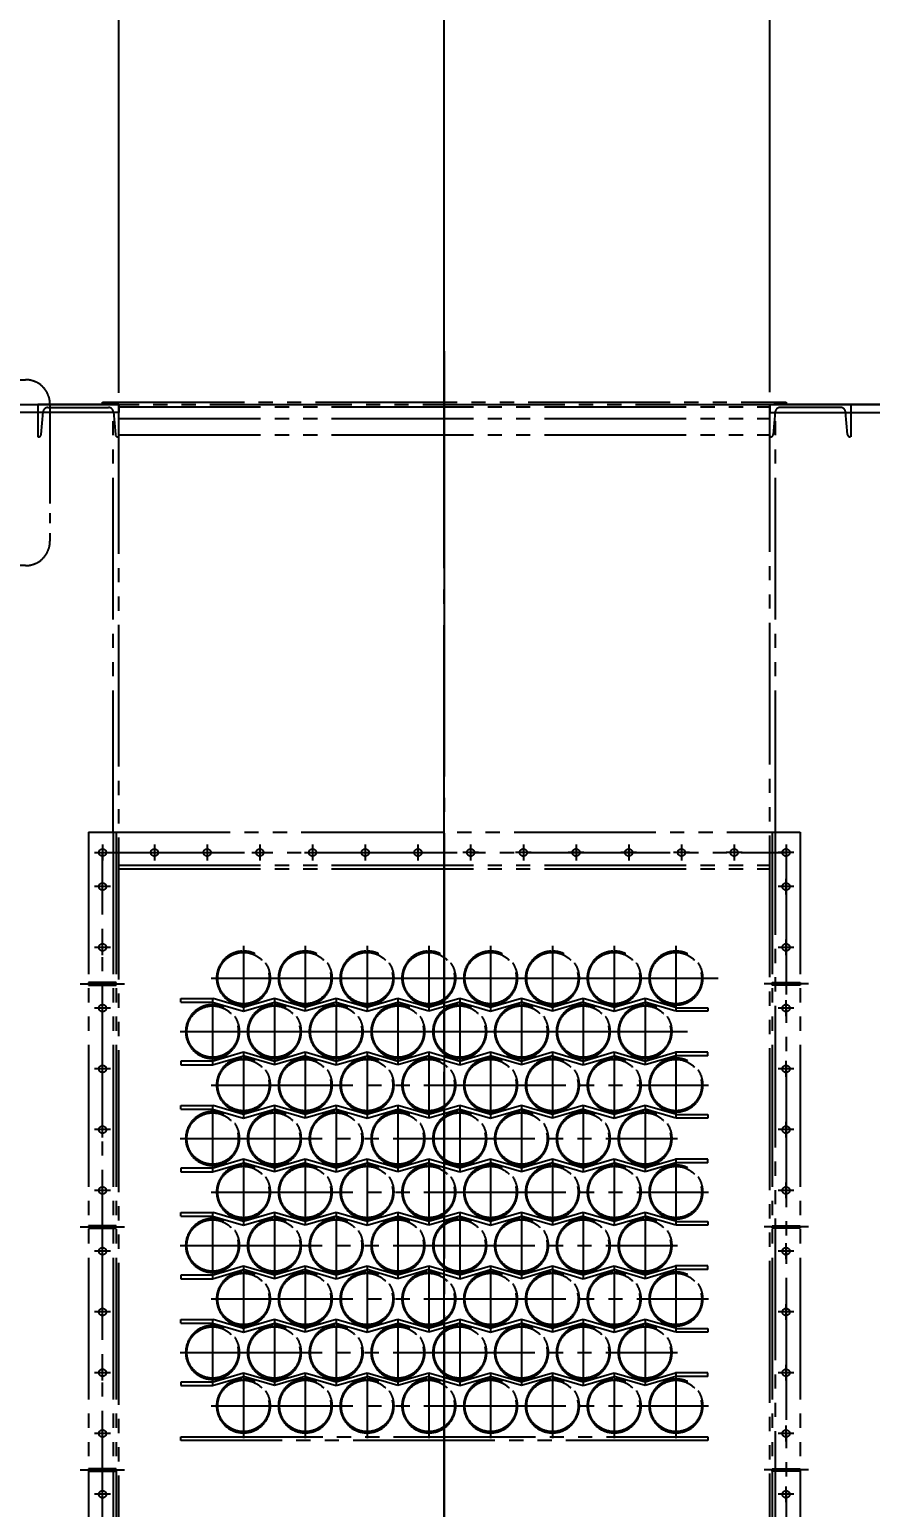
# Model space of a CAD drawing. Header units: millimetres. Extents: x 0 to 134087, y -49114 to 20834.
# Drawn here: x 70035 to 72109, y 15202 to 18850 of the extents above; entities that cross this region are included whole.
import ezdxf

# ---------------------------------------------------------------- set-up
doc = ezdxf.new("R2010")
doc.units = ezdxf.units.MM
doc.header["$LTSCALE"] = 35
for name, pattern in [('JNK-CENTER', [34, 30, -1.5, 1, -1.5]), ('JNK-PHANTOM', [15, 10, -1, 1, -1, 1, -1]), ('PH2', [15, 10, -1, 1, -1, 1, -1])]:
    doc.linetypes.add(name, pattern=pattern)
for name, color, linetype in [('CEN-R', 1, 'JNK-CENTER'), ('CON-W', 7, 'Continuous'), ('det', 2, 'PH2'), ('PHA-M', 6, 'JNK-PHANTOM')]:
    doc.layers.add(name, color=color, linetype=linetype)
doc.styles.add('SIMPLEX', font='simplex.shx', dxfattribs={"width": 0.8})
doc.dimstyles.new('DIM35', dxfattribs={"dimscale": 35, "dimtxt": 2.5, "dimasz": 2.5, "dimexe": 0.8, "dimexo": 1, "dimgap": 1, "dimtad": 1, "dimdec": 1, "dimdsep": 46, "dimtxsty": 'SIMPLEX', "dimcen": 0, "dimclrd": 7, "dimclre": 7, "dimclrt": 2, "dimadec": 1, "dimazin": 2, "dimtfac": 1, "dimtdec": 1, "dimtix": 1, "dimtmove": 2, "dimatfit": 2, "dimfxl": 1, "dimtfill": 1, "dimarcsym": 1})

# ---------------------------------------------------------------- blocks, each defined once
blk = doc.blocks.new('*D773')
at = {"color": 7, "linetype": 'ByBlock', "lineweight": -2, "transparency": 16777216}
for p, q in [((68900.4, 17784.5), (68900.4, 19755.5)), ((68987.9, 19727.5), (70970.1, 19727.5)), ((71057.6, 18434.1), (71057.6, 19532.9))]:
    blk.add_line(p, q, dxfattribs=at)
at = {"color": 7, "transparency": 16777216}
for points in [[(68987.9, 19742.1), (68987.9, 19712.9), (68900.4, 19727.5)], [(70970.1, 19742.1), (70970.1, 19712.9), (71057.6, 19727.5)]]:
    blk.add_solid(points, dxfattribs=at)
at = {"layer": 'DEFPOINTS', "color": 0, "transparency": 16777216}
for p in [(71057.6, 19727.5), (71057.6, 18399.1), (68900.4, 17749.5)]:
    blk.add_point(p, dxfattribs=at)
at = {"color": 2, "transparency": 16777216, "insert": (69979, 19806.3), "char_height": 87.5, "attachment_point": 5, "style": 'SIMPLEX', "bg_fill": 3, "box_fill_scale": 1.1, "bg_fill_color": 256, "bg_fill_true_color": 13158600, "bg_fill_transparency": 0}
blk.add_mtext('2157.2', dxfattribs=at)
blk = doc.blocks.new('*D701')
at = {"layer": 'CON-W', "color": 7, "linetype": 'ByBlock', "lineweight": -2, "transparency": 16777216}
for p, q in [((70254.6, 17953.1), (70254.6, 19475.5)), ((70342.1, 19447.5), (71773.1, 19447.5)), ((71860.6, 17954.8), (71860.6, 19475.5))]:
    blk.add_line(p, q, dxfattribs=at)
at = {"layer": 'CON-W', "color": 7, "transparency": 16777216}
for points in [[(70342.1, 19462.1), (70342.1, 19432.9), (70254.6, 19447.5)], [(71773.1, 19462.1), (71773.1, 19432.9), (71860.6, 19447.5)]]:
    blk.add_solid(points, dxfattribs=at)
at = {"layer": 'DEFPOINTS', "color": 0, "transparency": 16777216}
for p in [(71860.6, 19447.5), (70254.6, 17918.1, 0), (71860.6, 17919.8, 0)]:
    blk.add_point(p, dxfattribs=at)
at = {"layer": 'CON-W', "color": 2, "transparency": 16777216, "char_height": 87.5, "attachment_point": 5, "style": 'SIMPLEX', "bg_fill": 3, "box_fill_scale": 1.1, "bg_fill_color": 256, "bg_fill_true_color": 13158600, "bg_fill_transparency": 0}
for s, insert in [('1606', (71057.6, 19526.3)), ('(O/O CASING PL.)', (71057.6, 19345.9))]:
    blk.add_mtext(s, dxfattribs=dict(at, insert=insert))
blk = doc.blocks.new('*D702')
at = {"layer": 'CON-W', "color": 7, "linetype": 'ByBlock', "lineweight": -2, "transparency": 16777216}
for p, q in [((70254.6, 17953.1), (70254.6, 19138.7)), ((71057.6, 18341.9), (71057.6, 19138.7)), ((70342.1, 19110.7), (70970.1, 19110.7))]:
    blk.add_line(p, q, dxfattribs=at)
at = {"layer": 'CON-W', "color": 7, "transparency": 16777216}
for points in [[(70342.1, 19125.3), (70342.1, 19096.1), (70254.6, 19110.7)], [(70970.1, 19125.3), (70970.1, 19096.1), (71057.6, 19110.7)]]:
    blk.add_solid(points, dxfattribs=at)
at = {"layer": 'DEFPOINTS', "color": 0, "transparency": 16777216}
for p in [(71057.6, 19110.7), (71057.6, 18306.9, 0), (70254.6, 17918.1, 0)]:
    blk.add_point(p, dxfattribs=at)
at = {"layer": 'CON-W', "color": 2, "transparency": 16777216, "insert": (70656.1, 19189.5), "char_height": 87.5, "attachment_point": 5, "style": 'SIMPLEX', "bg_fill": 3, "box_fill_scale": 1.1, "bg_fill_color": 256, "bg_fill_true_color": 13158600, "bg_fill_transparency": 0}
blk.add_mtext('803', dxfattribs=at)
blk = doc.blocks.new('*D703')
at = {"layer": 'CON-W', "color": 7, "linetype": 'ByBlock', "lineweight": -2, "transparency": 16777216}
for p, q in [((71057.6, 18341.9), (71057.6, 19138.7)), ((71860.6, 17954.8), (71860.6, 19138.7)), ((71145.1, 19110.7), (71773.1, 19110.7))]:
    blk.add_line(p, q, dxfattribs=at)
at = {"layer": 'CON-W', "color": 7, "transparency": 16777216}
for points in [[(71145.1, 19125.3), (71145.1, 19096.1), (71057.6, 19110.7)], [(71773.1, 19125.3), (71773.1, 19096.1), (71860.6, 19110.7)]]:
    blk.add_solid(points, dxfattribs=at)
at = {"layer": 'DEFPOINTS', "color": 0, "transparency": 16777216}
for p in [(71860.6, 19110.7), (71057.6, 18306.9, 0), (71860.6, 17919.8, 0)]:
    blk.add_point(p, dxfattribs=at)
at = {"layer": 'CON-W', "color": 2, "transparency": 16777216, "insert": (71459.1, 19189.5), "char_height": 87.5, "attachment_point": 5, "style": 'SIMPLEX', "bg_fill": 3, "box_fill_scale": 1.1, "bg_fill_color": 256, "bg_fill_true_color": 13158600, "bg_fill_transparency": 0}
blk.add_mtext('803', dxfattribs=at)
blk = doc.blocks.new('*D704')
at = {"color": 7, "linetype": 'ByBlock', "lineweight": -2, "transparency": 16777216}
for p, q in [((68900.4, 17784.5), (68900.4, 19475.5)), ((68987.9, 19447.5), (70167.1, 19447.5)), ((70254.6, 17988.1), (70254.6, 19475.5))]:
    blk.add_line(p, q, dxfattribs=at)
at = {"color": 7, "transparency": 16777216}
for points in [[(68987.9, 19462.1), (68987.9, 19432.9), (68900.4, 19447.5)], [(70167.1, 19462.1), (70167.1, 19432.9), (70254.6, 19447.5)]]:
    blk.add_solid(points, dxfattribs=at)
at = {"layer": 'DEFPOINTS', "color": 0, "transparency": 16777216}
for p in [(70254.6, 19447.5), (70254.6, 17953.1), (68900.4, 17749.5)]:
    blk.add_point(p, dxfattribs=at)
at = {"color": 2, "transparency": 16777216, "insert": (69577.5, 19526.3), "char_height": 87.5, "attachment_point": 5, "style": 'SIMPLEX', "bg_fill": 3, "box_fill_scale": 1.1, "bg_fill_color": 256, "bg_fill_true_color": 13158600, "bg_fill_transparency": 0}
blk.add_mtext('1354.2', dxfattribs=at)
blk = doc.blocks.new('*D705')
at = {"color": 7, "linetype": 'ByBlock', "lineweight": -2, "transparency": 16777216}
for p, q in [((69914.6, 17939.5), (69914.6, 19138.7)), ((70254.6, 19145.7), (70254.6, 19138.7)), ((70002.1, 19110.7), (70167.1, 19110.7))]:
    blk.add_line(p, q, dxfattribs=at)
at = {"color": 7, "transparency": 16777216}
for points in [[(70002.1, 19125.3), (70002.1, 19096.1), (69914.6, 19110.7)], [(70167.1, 19125.3), (70167.1, 19096.1), (70254.6, 19110.7)]]:
    blk.add_solid(points, dxfattribs=at)
at = {"layer": 'DEFPOINTS', "color": 0, "transparency": 16777216}
for p in [(70254.6, 19110.7), (70254.6, 19110.7), (69914.6, 17904.5)]:
    blk.add_point(p, dxfattribs=at)
at = {"color": 2, "transparency": 16777216, "insert": (70084.6, 19189.5), "char_height": 87.5, "attachment_point": 5, "style": 'SIMPLEX', "bg_fill": 3, "box_fill_scale": 1.1, "bg_fill_color": 256, "bg_fill_true_color": 13158600, "bg_fill_transparency": 0}
blk.add_mtext('340', dxfattribs=at)
blk = doc.blocks.new('*D707')
at = {"color": 7, "linetype": 'ByBlock', "lineweight": -2, "transparency": 16777216}
for p, q in [((71860.6, 19145.7), (71860.6, 19138.7)), ((72200.6, 17965.5), (72200.6, 19138.7)), ((72113.1, 19110.7), (71948.1, 19110.7))]:
    blk.add_line(p, q, dxfattribs=at)
at = {"color": 7, "transparency": 16777216}
for points in [[(71948.1, 19125.3), (71948.1, 19096.1), (71860.6, 19110.7)], [(72113.1, 19125.3), (72113.1, 19096.1), (72200.6, 19110.7)]]:
    blk.add_solid(points, dxfattribs=at)
at = {"layer": 'DEFPOINTS', "color": 0, "transparency": 16777216}
for p in [(71860.6, 19110.7), (71860.6, 19110.7), (72200.6, 17930.5)]:
    blk.add_point(p, dxfattribs=at)
at = {"color": 2, "transparency": 16777216, "insert": (72030.6, 19189.5), "char_height": 87.5, "attachment_point": 5, "style": 'SIMPLEX', "bg_fill": 3, "box_fill_scale": 1.1, "bg_fill_color": 256, "bg_fill_true_color": 13158600, "bg_fill_transparency": 0}
blk.add_mtext('340', dxfattribs=at)
blk = doc.blocks.new('*D713')
at = {"color": 7, "linetype": 'ByBlock', "lineweight": -2, "transparency": 16777216}
for p, q in [((71057.6, 18434.1), (71057.6, 19755.5)), ((73214.8, 17784.5), (73214.8, 19755.5)), ((73127.3, 19727.5), (71145.1, 19727.5))]:
    blk.add_line(p, q, dxfattribs=at)
at = {"color": 7, "transparency": 16777216}
for points in [[(71145.1, 19742.1), (71145.1, 19712.9), (71057.6, 19727.5)], [(73127.3, 19742.1), (73127.3, 19712.9), (73214.8, 19727.5)]]:
    blk.add_solid(points, dxfattribs=at)
at = {"layer": 'DEFPOINTS', "color": 0, "transparency": 16777216}
for p in [(71057.6, 19727.5), (71057.6, 18399.1), (73214.8, 17749.5)]:
    blk.add_point(p, dxfattribs=at)
at = {"color": 2, "transparency": 16777216, "insert": (72136.2, 19806.3), "char_height": 87.5, "attachment_point": 5, "style": 'SIMPLEX', "bg_fill": 3, "box_fill_scale": 1.1, "bg_fill_color": 256, "bg_fill_true_color": 13158600, "bg_fill_transparency": 0}
blk.add_mtext('2157.2', dxfattribs=at)
blk = doc.blocks.new('*D714')
at = {"color": 7, "linetype": 'ByBlock', "lineweight": -2, "transparency": 16777216}
for p, q in [((71860.6, 17983.8), (71860.6, 19475.5)), ((73127.3, 19447.5), (71948.1, 19447.5)), ((73214.8, 17784.5), (73214.8, 19475.5))]:
    blk.add_line(p, q, dxfattribs=at)
at = {"color": 7, "transparency": 16777216}
for points in [[(71948.1, 19462.1), (71948.1, 19432.9), (71860.6, 19447.5)], [(73127.3, 19462.1), (73127.3, 19432.9), (73214.8, 19447.5)]]:
    blk.add_solid(points, dxfattribs=at)
at = {"layer": 'DEFPOINTS', "color": 0, "transparency": 16777216}
for p in [(71860.6, 19447.5), (71860.6, 17948.8), (73214.8, 17749.5)]:
    blk.add_point(p, dxfattribs=at)
at = {"color": 2, "transparency": 16777216, "insert": (72537.7, 19526.3), "char_height": 87.5, "attachment_point": 5, "style": 'SIMPLEX', "bg_fill": 3, "box_fill_scale": 1.1, "bg_fill_color": 256, "bg_fill_true_color": 13158600, "bg_fill_transparency": 0}
blk.add_mtext('1354.2', dxfattribs=at)
blk = doc.blocks.new('A$C3FE727CB')
at = {"layer": 'CEN-R'}
blk.add_line((0, 8395.7), (0, 0), dxfattribs=at)
at = {"layer": 'PHA-M'}
for p, q in [((-1163, 8264), (-803, 8264)), ((-1103, 8264), (1143, 8264)), ((-803, 8264), (-1003, 8264)), ((-1003, 8264), (-1003, 8184)), ((-994.7, 8189.5), (-989.8, 8245.5)), ((-977.8, 8256.5), (-828.2, 8256.5)), ((-843, 8270), (843, 8270)), ((-843, 8264), (-843, 8270)), ((-843, 8270), (-843, 8264)), ((-816.2, 8245.5), (-811.3, 8189.5)), ((-803, 8184), (-803, 8264)), ((-803, 8264), (-803, 8244)), ((-803, 8258), (803, 8258)), ((803, 8264), (1003, 8264)), ((803, 8184), (803, 8264)), ((1163, 8264), (803, 8264)), ((803, 8264), (803, 8244)), ((816.2, 8245.5), (811.3, 8189.5)), ((977.8, 8256.5), (828.2, 8256.5)), ((843, 8270), (843, 8264)), ((994.7, 8189.5), (989.8, 8245.5)), ((1003, 8264), (1003, 8184)), ((-803, 8244), (-1163, 8244)), ((-817, 7208), (-817, 8244)), ((-803, 20), (-803, 8244)), ((-803, 8229), (803, 8229)), ((803, 25), (803, 8244)), ((803, 8244), (1163, 8244)), ((817, 7208), (817, 8244)), ((-1003, 8184), (-1000.7, 8184)), ((-805.3, 8184), (-803, 8184)), ((-803, 8189), (803, 8189)), ((805.3, 8184), (803, 8184)), ((1003, 8184), (1000.7, 8184)), ((-878, 7208), (878, 7208)), ((-878, 7208), (-878, 2230)), ((-817, 7208), (-817, 2230)), ((-809, 7208), (-809, 2230)), ((809, 7208), (809, 2230)), ((817, 2230), (817, 7208)), ((878, 7208), (878, 2230)), ((-862.5, 7158), (-823.5, 7158)), ((-862.5, 7158), (-823.5, 7158)), ((-843, 7177.5), (-843, 7138.5)), ((-843, 7177.5), (-843, 7138.5)), ((-843, 7158), (843, 7158)), ((-843, 2280), (-843, 7158)), ((-734.5, 7158), (-695.5, 7158)), ((-715, 7177.5), (-715, 7138.5)), ((-604.5, 7158), (-565.5, 7158)), ((-585, 7177.5), (-585, 7138.5)), ((-474.5, 7158), (-435.5, 7158)), ((-455, 7177.5), (-455, 7138.5)), ((-344.5, 7158), (-305.5, 7158)), ((-325, 7177.5), (-325, 7138.5)), ((-214.5, 7158), (-175.5, 7158)), ((-195, 7177.5), (-195, 7138.5)), ((-84.5, 7158), (-45.5, 7158)), ((-65, 7177.5), (-65, 7138.5)), ((84.5, 7158), (45.5, 7158)), ((65, 7177.5), (65, 7138.5)), ((214.5, 7158), (175.5, 7158)), ((195, 7177.5), (195, 7138.5)), ((344.5, 7158), (305.5, 7158)), ((325, 7177.5), (325, 7138.5)), ((474.5, 7158), (435.5, 7158)), ((455, 7177.5), (455, 7138.5)), ((604.5, 7158), (565.5, 7158)), ((585, 7177.5), (585, 7138.5)), ((734.5, 7158), (695.5, 7158)), ((715, 7177.5), (715, 7138.5)), ((862.5, 7158), (823.5, 7158)), ((843, 7177.5), (843, 7138.5)), ((843, 7158), (843, 2280)), ((-803, 7127), (803, 7127)), ((-803, 7118), (803, 7118)), ((-843, 7054.5), (-843, 7093.5)), ((843, 7054.5), (843, 7093.5)), ((-823.5, 7074), (-862.5, 7074)), ((862.5, 7074), (823.5, 7074)), ((-843, 6904.5), (-843, 6943.5)), ((843, 6904.5), (843, 6943.5)), ((-823.5, 6924), (-862.5, 6924)), ((-498.3, 6914.5), (-498.3, 6911.5)), ((-495.3, 6928.1), (-495.3, 6768.1)), ((-492.3, 6914.5), (-492.3, 6911.5)), ((-345.9, 6914.5), (-345.9, 6911.5)), ((-342.9, 6928.1), (-342.9, 6768.1)), ((-339.9, 6914.5), (-339.9, 6911.5)), ((-193.5, 6914.5), (-193.5, 6911.5)), ((-190.5, 6928.1), (-190.5, 6768.1)), ((-187.5, 6914.5), (-187.5, 6911.5)), ((-41.1, 6914.5), (-41.1, 6911.5)), ((-38.1, 6928.1), (-38.1, 6768.1)), ((-35.1, 6914.5), (-35.1, 6911.5)), ((111.3, 6914.5), (111.3, 6911.5)), ((114.3, 6928.1), (114.3, 6768.1)), ((117.3, 6914.5), (117.3, 6911.5)), ((263.7, 6914.5), (263.7, 6911.5)), ((266.7, 6928.1), (266.7, 6768.1)), ((269.7, 6914.5), (269.7, 6911.5)), ((416.1, 6914.5), (416.1, 6911.5)), ((419.1, 6928.1), (419.1, 6768.1)), ((422.1, 6914.5), (422.1, 6911.5)), ((568.5, 6914.5), (568.5, 6911.5)), ((571.5, 6928.1), (571.5, 6768.1)), ((574.5, 6914.5), (574.5, 6911.5)), ((862.5, 6924), (823.5, 6924)), ((-898, 6834), (-789, 6834)), ((-809, 6837), (-878, 6837)), ((-878, 6837), (-878, 6831)), ((-878, 6831), (-809, 6831)), ((-809, 6831), (-809, 6837)), ((-575.3, 6848.1), (-415.3, 6848.1)), ((-574.6, 6848.1), (675.8, 6848.1)), ((-422.9, 6848.1), (-262.9, 6848.1)), ((-270.5, 6848.1), (-110.5, 6848.1)), ((-118.1, 6848.1), (41.9, 6848.1)), ((34.3, 6848.1), (194.3, 6848.1)), ((186.7, 6848.1), (346.7, 6848.1)), ((339.1, 6848.1), (499.1, 6848.1)), ((491.5, 6848.1), (651.5, 6848.1)), ((898, 6834), (789, 6834)), ((809, 6831), (809, 6837)), ((809, 6837), (878, 6837)), ((878, 6831), (809, 6831)), ((878, 6837), (878, 6831)), ((-843, 6754.5), (-843, 6793.5)), ((-650, 6788.5), (-650, 6797.5)), ((-650, 6797.5), (-570.2, 6797.5)), ((-571.5, 6796.1), (-571.5, 6636.1)), ((-495.3, 6775.4), (-570.2, 6797.5)), ((-419.1, 6797.8), (-495.3, 6775.4)), ((-342.9, 6775.4), (-419.1, 6797.8)), ((-419.1, 6796.1), (-419.1, 6636.1)), ((-266.7, 6797.8), (-342.9, 6775.4)), ((-190.5, 6775.4), (-266.7, 6797.8)), ((-266.7, 6796.1), (-266.7, 6636.1)), ((-114.3, 6797.8), (-190.5, 6775.4)), ((-38.1, 6775.4), (-114.3, 6797.8)), ((-114.3, 6796.1), (-114.3, 6636.1)), ((38.1, 6797.8), (-38.1, 6775.4)), ((114.3, 6775.4), (38.1, 6797.8)), ((38.1, 6796.1), (38.1, 6636.1)), ((190.5, 6797.8), (114.3, 6775.4)), ((266.7, 6775.4), (190.5, 6797.8)), ((190.5, 6796.1), (190.5, 6636.1)), ((342.9, 6797.8), (266.7, 6775.4)), ((419.1, 6775.4), (342.9, 6797.8)), ((342.9, 6796.1), (342.9, 6636.1)), ((495.3, 6797.8), (419.1, 6775.4)), ((572.8, 6775.1), (495.3, 6797.8)), ((495.3, 6796.1), (495.3, 6636.1)), ((571.5, 6766.1), (495.3, 6788.5)), ((843, 6754.5), (843, 6793.5)), ((-823.5, 6774), (-862.5, 6774)), ((-382.9, 6778.8), (-382.6, 6778.6)), ((650, 6766.1), (571.9, 6766.1)), ((572.8, 6775.1), (650, 6775.1)), ((650, 6775.1), (650, 6766.1)), ((862.5, 6774), (823.5, 6774)), ((-651.5, 6716.1), (-491.5, 6716.1)), ((-523.8, 6716.1), (599.6, 6716.1)), ((-499.1, 6716.1), (-339.1, 6716.1)), ((-346.7, 6716.1), (-186.7, 6716.1)), ((-194.3, 6716.1), (-34.3, 6716.1)), ((-41.9, 6716.1), (118.1, 6716.1)), ((110.5, 6716.1), (270.5, 6716.1)), ((262.9, 6716.1), (422.9, 6716.1)), ((415.3, 6716.1), (575.3, 6716.1)), ((-843, 6604.5), (-843, 6643.5)), ((-572.8, 6643.1), (-650, 6643.1)), ((-650, 6643.1), (-650, 6634.1)), ((-572.8, 6643.1), (-495.3, 6665.8)), ((-571.5, 6634.1), (-495.3, 6656.5)), ((-495.3, 6665.8), (-419.1, 6643.4)), ((-495.3, 6664.1), (-495.3, 6504.1)), ((-419.1, 6643.4), (-342.9, 6665.8)), ((-342.9, 6665.8), (-266.7, 6643.4)), ((-342.9, 6664.1), (-342.9, 6504.1)), ((-266.7, 6643.4), (-190.5, 6665.8)), ((-190.5, 6665.8), (-114.3, 6643.4)), ((-190.5, 6664.1), (-190.5, 6504.1)), ((-114.3, 6643.4), (-38.1, 6665.8)), ((-38.1, 6665.8), (38.1, 6643.4)), ((-38.1, 6664.1), (-38.1, 6504.1)), ((38.1, 6643.4), (114.3, 6665.8)), ((114.3, 6665.8), (190.5, 6643.4)), ((114.3, 6664.1), (114.3, 6504.1)), ((190.5, 6643.4), (266.7, 6665.8)), ((266.7, 6665.8), (342.9, 6643.4)), ((266.7, 6664.1), (266.7, 6504.1)), ((342.9, 6643.4), (419.1, 6665.8)), ((382.9, 6646.8), (382.6, 6646.6)), ((419.1, 6665.8), (495.3, 6643.4)), ((419.1, 6664.1), (419.1, 6504.1)), ((495.3, 6643.4), (570.2, 6665.5)), ((650, 6665.5), (570.2, 6665.5)), ((571.5, 6664.1), (571.5, 6504.1)), ((650, 6656.5), (650, 6665.5)), ((843, 6604.5), (843, 6643.5)), ((-823.5, 6624), (-862.5, 6624)), ((-650, 6634.1), (-571.9, 6634.1)), ((862.5, 6624), (823.5, 6624)), ((-575.3, 6584.1), (651.5, 6584.1)), ((-650, 6524.5), (-650, 6533.5)), ((-650, 6533.5), (-570.2, 6533.5)), ((-571.5, 6532.1), (-571.5, 6372.1)), ((-495.3, 6511.4), (-570.2, 6533.5)), ((-419.1, 6533.8), (-495.3, 6511.4)), ((-342.9, 6511.4), (-419.1, 6533.8)), ((-419.1, 6532.1), (-419.1, 6372.1)), ((-266.7, 6533.8), (-342.9, 6511.4)), ((-190.5, 6511.4), (-266.7, 6533.8)), ((-266.7, 6532.1), (-266.7, 6372.1)), ((-114.3, 6533.8), (-190.5, 6511.4)), ((-38.1, 6511.4), (-114.3, 6533.8)), ((-114.3, 6532.1), (-114.3, 6372.1)), ((38.1, 6533.8), (-38.1, 6511.4)), ((114.3, 6511.4), (38.1, 6533.8)), ((38.1, 6532.1), (38.1, 6372.1)), ((190.5, 6533.8), (114.3, 6511.4)), ((266.7, 6511.4), (190.5, 6533.8)), ((190.5, 6532.1), (190.5, 6372.1)), ((342.9, 6533.8), (266.7, 6511.4)), ((419.1, 6511.4), (342.9, 6533.8)), ((342.9, 6532.1), (342.9, 6372.1)), ((495.3, 6533.8), (419.1, 6511.4)), ((572.8, 6511.1), (495.3, 6533.8)), ((495.3, 6532.1), (495.3, 6372.1)), ((-843, 6454.5), (-843, 6493.5)), ((-382.9, 6514.8), (-382.6, 6514.6)), ((571.5, 6502.1), (495.3, 6524.5)), ((650, 6502.1), (571.9, 6502.1)), ((572.8, 6511.1), (650, 6511.1)), ((650, 6511.1), (650, 6502.1)), ((843, 6454.5), (843, 6493.5)), ((-823.5, 6474), (-862.5, 6474)), ((862.5, 6474), (823.5, 6474)), ((-651.5, 6452.1), (575.3, 6452.1)), ((-572.8, 6379.1), (-495.3, 6401.8)), ((-571.5, 6370.1), (-495.3, 6392.5)), ((-495.3, 6401.8), (-419.1, 6379.4)), ((-495.3, 6400.1), (-495.3, 6240.1)), ((-419.1, 6379.4), (-342.9, 6401.8)), ((-342.9, 6401.8), (-266.7, 6379.4)), ((-342.9, 6400.1), (-342.9, 6240.1)), ((-266.7, 6379.4), (-190.5, 6401.8)), ((-190.5, 6401.8), (-114.3, 6379.4)), ((-190.5, 6400.1), (-190.5, 6240.1)), ((-114.3, 6379.4), (-38.1, 6401.8)), ((-38.1, 6401.8), (38.1, 6379.4)), ((-38.1, 6400.1), (-38.1, 6240.1)), ((38.1, 6379.4), (114.3, 6401.8)), ((114.3, 6401.8), (190.5, 6379.4)), ((114.3, 6400.1), (114.3, 6240.1)), ((190.5, 6379.4), (266.7, 6401.8)), ((266.7, 6401.8), (342.9, 6379.4)), ((266.7, 6400.1), (266.7, 6240.1)), ((342.9, 6379.4), (419.1, 6401.8)), ((419.1, 6401.8), (495.3, 6379.4)), ((419.1, 6400.1), (419.1, 6240.1)), ((495.3, 6379.4), (570.2, 6401.5)), ((650, 6401.5), (570.2, 6401.5)), ((571.5, 6400.1), (571.5, 6240.1)), ((650, 6392.5), (650, 6401.5)), ((-572.8, 6379.1), (-650, 6379.1)), ((-650, 6379.1), (-650, 6370.1)), ((-650, 6370.1), (-571.9, 6370.1)), ((382.9, 6382.8), (382.6, 6382.6)), ((-823.5, 6324), (-862.5, 6324)), ((-843, 6304.5), (-843, 6343.5)), ((-575.3, 6320.1), (651.5, 6320.1)), ((862.5, 6324), (823.5, 6324)), ((843, 6304.5), (843, 6343.5)), ((-650, 6260.5), (-650, 6269.5)), ((-650, 6269.5), (-570.2, 6269.5)), ((-571.5, 6268.1), (-571.5, 6108.1)), ((-495.3, 6247.4), (-570.2, 6269.5)), ((-419.1, 6269.8), (-495.3, 6247.4)), ((-342.9, 6247.4), (-419.1, 6269.8)), ((-419.1, 6268.1), (-419.1, 6108.1)), ((-382.9, 6250.8), (-382.6, 6250.6)), ((-266.7, 6269.8), (-342.9, 6247.4)), ((-190.5, 6247.4), (-266.7, 6269.8)), ((-266.7, 6268.1), (-266.7, 6108.1)), ((-114.3, 6269.8), (-190.5, 6247.4)), ((-38.1, 6247.4), (-114.3, 6269.8)), ((-114.3, 6268.1), (-114.3, 6108.1)), ((38.1, 6269.8), (-38.1, 6247.4)), ((114.3, 6247.4), (38.1, 6269.8)), ((38.1, 6268.1), (38.1, 6108.1)), ((190.5, 6269.8), (114.3, 6247.4)), ((266.7, 6247.4), (190.5, 6269.8)), ((190.5, 6268.1), (190.5, 6108.1)), ((342.9, 6269.8), (266.7, 6247.4)), ((419.1, 6247.4), (342.9, 6269.8)), ((342.9, 6268.1), (342.9, 6108.1)), ((495.3, 6269.8), (419.1, 6247.4)), ((572.8, 6247.1), (495.3, 6269.8)), ((495.3, 6268.1), (495.3, 6108.1)), ((571.5, 6238.1), (495.3, 6260.5)), ((650, 6238.1), (571.9, 6238.1)), ((572.8, 6247.1), (650, 6247.1)), ((650, 6247.1), (650, 6238.1)), ((-898, 6234), (-789, 6234)), ((-809, 6237), (-878, 6237)), ((-878, 6237), (-878, 6231)), ((-878, 6231), (-809, 6231)), ((-809, 6231), (-809, 6237)), ((898, 6234), (789, 6234)), ((809, 6231), (809, 6237)), ((809, 6237), (878, 6237)), ((878, 6231), (809, 6231)), ((878, 6237), (878, 6231)), ((-823.5, 6174), (-862.5, 6174)), ((-843, 6154.5), (-843, 6193.5)), ((-651.5, 6188.1), (575.3, 6188.1)), ((862.5, 6174), (823.5, 6174)), ((843, 6154.5), (843, 6193.5)), ((-572.8, 6115.1), (-495.3, 6137.8)), ((-571.5, 6106.1), (-495.3, 6128.5)), ((-495.3, 6137.8), (-419.1, 6115.4)), ((-495.3, 6136.1), (-495.3, 5976.1)), ((-419.1, 6115.4), (-342.9, 6137.8)), ((-342.9, 6137.8), (-266.7, 6115.4)), ((-342.9, 6136.1), (-342.9, 5976.1)), ((-266.7, 6115.4), (-190.5, 6137.8)), ((-190.5, 6137.8), (-114.3, 6115.4)), ((-190.5, 6136.1), (-190.5, 5976.1)), ((-114.3, 6115.4), (-38.1, 6137.8)), ((-38.1, 6137.8), (38.1, 6115.4)), ((-38.1, 6136.1), (-38.1, 5976.1)), ((38.1, 6115.4), (114.3, 6137.8)), ((114.3, 6137.8), (190.5, 6115.4)), ((114.3, 6136.1), (114.3, 5976.1)), ((190.5, 6115.4), (266.7, 6137.8)), ((266.7, 6137.8), (342.9, 6115.4)), ((266.7, 6136.1), (266.7, 5976.1)), ((342.9, 6115.4), (419.1, 6137.8)), ((419.1, 6137.8), (495.3, 6115.4)), ((419.1, 6136.1), (419.1, 5976.1)), ((495.3, 6115.4), (570.2, 6137.5)), ((650, 6137.5), (570.2, 6137.5)), ((571.5, 6136.1), (571.5, 5976.1)), ((650, 6128.5), (650, 6137.5)), ((-572.8, 6115.1), (-650, 6115.1)), ((-650, 6115.1), (-650, 6106.1)), ((-650, 6106.1), (-571.9, 6106.1)), ((382.9, 6118.8), (382.6, 6118.6)), ((-575.3, 6056.1), (651.5, 6056.1)), ((-823.5, 6024), (-862.5, 6024)), ((-843, 6004.5), (-843, 6043.5)), ((862.5, 6024), (823.5, 6024)), ((843, 6004.5), (843, 6043.5)), ((-650, 5996.5), (-650, 6005.5)), ((-650, 6005.5), (-570.2, 6005.5)), ((-571.5, 6004.1), (-571.5, 5844.1)), ((-495.3, 5983.4), (-570.2, 6005.5)), ((-419.1, 6005.8), (-495.3, 5983.4)), ((-342.9, 5983.4), (-419.1, 6005.8)), ((-419.1, 6004.1), (-419.1, 5844.1)), ((-382.9, 5986.8), (-382.6, 5986.6)), ((-266.7, 6005.8), (-342.9, 5983.4)), ((-190.5, 5983.4), (-266.7, 6005.8)), ((-266.7, 6004.1), (-266.7, 5844.1)), ((-114.3, 6005.8), (-190.5, 5983.4)), ((-38.1, 5983.4), (-114.3, 6005.8)), ((-114.3, 6004.1), (-114.3, 5844.1)), ((38.1, 6005.8), (-38.1, 5983.4)), ((114.3, 5983.4), (38.1, 6005.8)), ((38.1, 6004.1), (38.1, 5844.1)), ((190.5, 6005.8), (114.3, 5983.4)), ((266.7, 5983.4), (190.5, 6005.8)), ((190.5, 6004.1), (190.5, 5844.1)), ((342.9, 6005.8), (266.7, 5983.4)), ((419.1, 5983.4), (342.9, 6005.8)), ((342.9, 6004.1), (342.9, 5844.1)), ((495.3, 6005.8), (419.1, 5983.4)), ((572.8, 5983.1), (495.3, 6005.8)), ((495.3, 6004.1), (495.3, 5844.1)), ((571.5, 5974.1), (495.3, 5996.5)), ((572.8, 5983.1), (650, 5983.1)), ((650, 5983.1), (650, 5974.1)), ((650, 5974.1), (571.9, 5974.1)), ((-651.5, 5924.1), (575.3, 5924.1)), ((-823.5, 5874), (-862.5, 5874)), ((-843, 5854.5), (-843, 5893.5)), ((-572.8, 5851.1), (-495.3, 5873.8)), ((-495.3, 5873.8), (-419.1, 5851.4)), ((-419.1, 5851.4), (-342.9, 5873.8)), ((-342.9, 5873.8), (-266.7, 5851.4)), ((-266.7, 5851.4), (-190.5, 5873.8)), ((-190.5, 5873.8), (-114.3, 5851.4)), ((-114.3, 5851.4), (-38.1, 5873.8)), ((-38.1, 5873.8), (38.1, 5851.4)), ((38.1, 5851.4), (114.3, 5873.8)), ((114.3, 5873.8), (190.5, 5851.4)), ((190.5, 5851.4), (266.7, 5873.8)), ((266.7, 5873.8), (342.9, 5851.4)), ((342.9, 5851.4), (419.1, 5873.8)), ((419.1, 5873.8), (495.3, 5851.4)), ((495.3, 5851.4), (570.2, 5873.5)), ((650, 5873.5), (570.2, 5873.5)), ((650, 5864.5), (650, 5873.5)), ((862.5, 5874), (823.5, 5874)), ((843, 5854.5), (843, 5893.5)), ((-572.8, 5851.1), (-650, 5851.1)), ((-650, 5851.1), (-650, 5842.1)), ((-650, 5842.1), (-571.9, 5842.1)), ((-571.5, 5842.1), (-495.3, 5864.5)), ((-495.3, 5872.1), (-495.3, 5712.1)), ((-342.9, 5872.1), (-342.9, 5712.1)), ((-190.5, 5872.1), (-190.5, 5712.1)), ((-38.1, 5872.1), (-38.1, 5712.1)), ((114.3, 5872.1), (114.3, 5712.1)), ((266.7, 5872.1), (266.7, 5712.1)), ((382.9, 5854.8), (382.6, 5854.6)), ((419.1, 5872.1), (419.1, 5712.1)), ((571.5, 5872.1), (571.5, 5712.1)), ((-575.3, 5792.1), (651.5, 5792.1)), ((-843, 5704.5), (-843, 5743.5)), ((843, 5704.5), (843, 5743.5)), ((-823.5, 5724), (-862.5, 5724)), ((-650, 5716.1), (650, 5716.1)), ((-650, 5707.1), (-650, 5716.1)), ((650, 5707.1), (-650, 5707.1)), ((650, 5716.1), (650, 5707.1)), ((862.5, 5724), (823.5, 5724)), ((-898, 5634), (-789, 5634)), ((-809, 5637), (-878, 5637)), ((-878, 5637), (-878, 5631)), ((-878, 5631), (-809, 5631)), ((-809, 5631), (-809, 5637)), ((898, 5634), (789, 5634)), ((809, 5631), (809, 5637)), ((809, 5637), (878, 5637)), ((878, 5631), (809, 5631)), ((878, 5637), (878, 5631)), ((-843, 5554.5), (-843, 5593.5)), ((843, 5554.5), (843, 5593.5)), ((-823.5, 5574), (-862.5, 5574)), ((862.5, 5574), (823.5, 5574))]:
    blk.add_line(p, q, dxfattribs=at)
for points in [[(-650, 6788.5), (-571.5, 6788.5), (-495.3, 6766.1), (-419.1, 6788.5)], [(-266.7, 6788.5), (-342.9, 6766.1), (-419.1, 6788.5)], [(-266.7, 6788.5), (-190.5, 6766.1), (-114.3, 6788.5)], [(38.1, 6788.5), (-38.1, 6766.1), (-114.3, 6788.5)], [(38.1, 6788.5), (114.3, 6766.1), (190.5, 6788.5)], [(342.9, 6788.5), (266.7, 6766.1), (190.5, 6788.5)], [(342.9, 6788.5), (419.1, 6766.1), (495.3, 6788.5)], [(-342.9, 6656.5), (-419.1, 6634.1), (-495.3, 6656.5)], [(-342.9, 6656.5), (-266.7, 6634.1), (-190.5, 6656.5)], [(-38.1, 6656.5), (-114.3, 6634.1), (-190.5, 6656.5)], [(-38.1, 6656.5), (38.1, 6634.1), (114.3, 6656.5)], [(266.7, 6656.5), (190.5, 6634.1), (114.3, 6656.5)], [(266.7, 6656.5), (342.9, 6634.1), (419.1, 6656.5)], [(650, 6656.5), (571.5, 6656.5), (495.3, 6634.1), (419.1, 6656.5)], [(-650, 6524.5), (-571.5, 6524.5), (-495.3, 6502.1), (-419.1, 6524.5)], [(-266.7, 6524.5), (-342.9, 6502.1), (-419.1, 6524.5)], [(-266.7, 6524.5), (-190.5, 6502.1), (-114.3, 6524.5)], [(38.1, 6524.5), (-38.1, 6502.1), (-114.3, 6524.5)], [(38.1, 6524.5), (114.3, 6502.1), (190.5, 6524.5)], [(342.9, 6524.5), (266.7, 6502.1), (190.5, 6524.5)], [(342.9, 6524.5), (419.1, 6502.1), (495.3, 6524.5)], [(-342.9, 6392.5), (-419.1, 6370.1), (-495.3, 6392.5)], [(-342.9, 6392.5), (-266.7, 6370.1), (-190.5, 6392.5)], [(-38.1, 6392.5), (-114.3, 6370.1), (-190.5, 6392.5)], [(-38.1, 6392.5), (38.1, 6370.1), (114.3, 6392.5)], [(266.7, 6392.5), (190.5, 6370.1), (114.3, 6392.5)], [(266.7, 6392.5), (342.9, 6370.1), (419.1, 6392.5)], [(650, 6392.5), (571.5, 6392.5), (495.3, 6370.1), (419.1, 6392.5)], [(-650, 6260.5), (-571.5, 6260.5), (-495.3, 6238.1), (-419.1, 6260.5)], [(-266.7, 6260.5), (-342.9, 6238.1), (-419.1, 6260.5)], [(-266.7, 6260.5), (-190.5, 6238.1), (-114.3, 6260.5)], [(38.1, 6260.5), (-38.1, 6238.1), (-114.3, 6260.5)], [(38.1, 6260.5), (114.3, 6238.1), (190.5, 6260.5)], [(342.9, 6260.5), (266.7, 6238.1), (190.5, 6260.5)], [(342.9, 6260.5), (419.1, 6238.1), (495.3, 6260.5)], [(-342.9, 6128.5), (-419.1, 6106.1), (-495.3, 6128.5)], [(-342.9, 6128.5), (-266.7, 6106.1), (-190.5, 6128.5)], [(-38.1, 6128.5), (-114.3, 6106.1), (-190.5, 6128.5)], [(-38.1, 6128.5), (38.1, 6106.1), (114.3, 6128.5)], [(266.7, 6128.5), (190.5, 6106.1), (114.3, 6128.5)], [(266.7, 6128.5), (342.9, 6106.1), (419.1, 6128.5)], [(650, 6128.5), (571.5, 6128.5), (495.3, 6106.1), (419.1, 6128.5)], [(-650, 5996.5), (-571.5, 5996.5), (-495.3, 5974.1), (-419.1, 5996.5)], [(-266.7, 5996.5), (-342.9, 5974.1), (-419.1, 5996.5)], [(-266.7, 5996.5), (-190.5, 5974.1), (-114.3, 5996.5)], [(38.1, 5996.5), (-38.1, 5974.1), (-114.3, 5996.5)], [(38.1, 5996.5), (114.3, 5974.1), (190.5, 5996.5)], [(342.9, 5996.5), (266.7, 5974.1), (190.5, 5996.5)], [(342.9, 5996.5), (419.1, 5974.1), (495.3, 5996.5)], [(-342.9, 5864.5), (-419.1, 5842.1), (-495.3, 5864.5)], [(-342.9, 5864.5), (-266.7, 5842.1), (-190.5, 5864.5)], [(-38.1, 5864.5), (-114.3, 5842.1), (-190.5, 5864.5)], [(-38.1, 5864.5), (38.1, 5842.1), (114.3, 5864.5)], [(266.7, 5864.5), (190.5, 5842.1), (114.3, 5864.5)], [(266.7, 5864.5), (342.9, 5842.1), (419.1, 5864.5)], [(650, 5864.5), (571.5, 5864.5), (495.3, 5842.1), (419.1, 5864.5)]]:
    blk.add_lwpolyline(points, dxfattribs=at)
for centre, radius in [((-843, 7158), 9), ((-843, 7158), 9), ((-715, 7158), 9), ((-585, 7158), 9), ((-455, 7158), 9), ((-325, 7158), 9), ((-195, 7158), 9), ((-65, 7158), 9), ((65, 7158), 9), ((195, 7158), 9), ((325, 7158), 9), ((455, 7158), 9), ((585, 7158), 9), ((715, 7158), 9), ((843, 7158), 9), ((-843, 7074), 9), ((843, 7074), 9), ((-843, 6924), 9), ((843, 6924), 9), ((-495.3, 6848.1), 63.5), ((-342.9, 6848.1), 63.5), ((-190.5, 6848.1), 63.5), ((-38.1, 6848.1), 63.5), ((114.3, 6848.1), 63.5), ((266.7, 6848.1), 63.5), ((419.1, 6848.1), 63.5), ((571.5, 6848.1), 63.5), ((-843, 6774), 9), ((-571.5, 6716.1), 63.5), ((-419.1, 6716.1), 63.5), ((-266.7, 6716.1), 63.5), ((-114.3, 6716.1), 63.5), ((38.1, 6716.1), 63.5), ((190.5, 6716.1), 63.5), ((342.9, 6716.1), 63.5), ((495.3, 6716.1), 63.5), ((843, 6774), 9), ((-495.3, 6584.1), 63.5), ((-342.9, 6584.1), 63.5), ((-190.5, 6584.1), 63.5), ((-38.1, 6584.1), 63.5), ((114.3, 6584.1), 63.5), ((266.7, 6584.1), 63.5), ((419.1, 6584.1), 63.5), ((571.5, 6584.1), 63.5), ((-843, 6624), 9), ((843, 6624), 9), ((-571.5, 6452.1), 63.5), ((-419.1, 6452.1), 63.5), ((-266.7, 6452.1), 63.5), ((-114.3, 6452.1), 63.5), ((38.1, 6452.1), 63.5), ((190.5, 6452.1), 63.5), ((342.9, 6452.1), 63.5), ((495.3, 6452.1), 63.5), ((-843, 6474), 9), ((843, 6474), 9), ((-495.3, 6320.1), 63.5), ((-342.9, 6320.1), 63.5), ((-190.5, 6320.1), 63.5), ((-38.1, 6320.1), 63.5), ((114.3, 6320.1), 63.5), ((266.7, 6320.1), 63.5), ((419.1, 6320.1), 63.5), ((571.5, 6320.1), 63.5), ((-843, 6324), 9), ((843, 6324), 9), ((-571.5, 6188.1), 63.5), ((-419.1, 6188.1), 63.5), ((-266.7, 6188.1), 63.5), ((-114.3, 6188.1), 63.5), ((38.1, 6188.1), 63.5), ((190.5, 6188.1), 63.5), ((342.9, 6188.1), 63.5), ((495.3, 6188.1), 63.5), ((-843, 6174), 9), ((843, 6174), 9), ((-495.3, 6056.1), 63.5), ((-342.9, 6056.1), 63.5), ((-190.5, 6056.1), 63.5), ((-38.1, 6056.1), 63.5), ((114.3, 6056.1), 63.5), ((266.7, 6056.1), 63.5), ((419.1, 6056.1), 63.5), ((571.5, 6056.1), 63.5), ((-843, 6024), 9), ((843, 6024), 9), ((-571.5, 5924.1), 63.5), ((-419.1, 5924.1), 63.5), ((-266.7, 5924.1), 63.5), ((-114.3, 5924.1), 63.5), ((38.1, 5924.1), 63.5), ((190.5, 5924.1), 63.5), ((342.9, 5924.1), 63.5), ((495.3, 5924.1), 63.5), ((-843, 5874), 9), ((843, 5874), 9), ((-495.3, 5792.1), 63.5), ((-342.9, 5792.1), 63.5), ((-190.5, 5792.1), 63.5), ((-38.1, 5792.1), 63.5), ((114.3, 5792.1), 63.5), ((266.7, 5792.1), 63.5), ((419.1, 5792.1), 63.5), ((571.5, 5792.1), 63.5), ((-843, 5724), 9), ((843, 5724), 9), ((-843, 5574), 9), ((843, 5574), 9)]:
    blk.add_circle(centre, radius, dxfattribs=at)
for centre, radius, start, end in [((-977.8, 8244.5), 12, 90, 175), ((-828.2, 8244.5), 12, 5, 90), ((828.2, 8244.5), 12, 90, 175), ((977.8, 8244.5), 12, 5, 90), ((-1000.7, 8190), 6, 270, 355), ((-805.3, 8190), 6, 185, 270), ((805.3, 8190), 6, 270, 355), ((1000.7, 8190), 6, 185, 270), ((-495.3, 6848.1), 66.5, 92.5856, 87.4144), ((-342.9, 6848.1), 66.5, 92.5856, 87.4144), ((-190.5, 6848.1), 66.5, 92.5856, 87.4144), ((-38.1, 6848.1), 66.5, 92.5856, 87.4144), ((114.3, 6848.1), 66.5, 92.5856, 87.4144), ((266.7, 6848.1), 66.5, 92.5856, 87.4144), ((419.1, 6848.1), 66.5, 92.5856, 87.4144), ((571.5, 6848.1), 66.5, 92.5856, 87.4144), ((-571.5, 6716.1), 66.5, 92.5856, 87.4144), ((-419.1, 6716.1), 66.5, 92.5856, 87.4144), ((-266.7, 6716.1), 66.5, 92.5856, 87.4144), ((-114.3, 6716.1), 66.5, 92.5856, 87.4144), ((38.1, 6716.1), 66.5, 92.5856, 87.4144), ((190.5, 6716.1), 66.5, 92.5856, 87.4144), ((342.9, 6716.1), 66.5, 92.5856, 87.4144), ((495.3, 6716.1), 66.5, 92.5856, 87.4144), ((-495.3, 6584.1), 66.5, 92.5856, 87.4144), ((-342.9, 6584.1), 66.5, 92.5856, 87.4144), ((-190.5, 6584.1), 66.5, 92.5856, 87.4144), ((-38.1, 6584.1), 66.5, 92.5856, 87.4144), ((114.3, 6584.1), 66.5, 92.5856, 87.4144), ((266.7, 6584.1), 66.5, 92.5856, 87.4144), ((419.1, 6584.1), 66.5, 92.5856, 87.4144), ((571.5, 6584.1), 66.5, 92.5856, 87.4144), ((-571.5, 6452.1), 66.5, 92.5856, 87.4144), ((-419.1, 6452.1), 66.5, 92.5856, 87.4144), ((-266.7, 6452.1), 66.5, 92.5856, 87.4144), ((-114.3, 6452.1), 66.5, 92.5856, 87.4144), ((38.1, 6452.1), 66.5, 92.5856, 87.4144), ((190.5, 6452.1), 66.5, 92.5856, 87.4144), ((342.9, 6452.1), 66.5, 92.5856, 87.4144), ((495.3, 6452.1), 66.5, 92.5856, 87.4144), ((-495.3, 6320.1), 66.5, 92.5856, 87.4144), ((-342.9, 6320.1), 66.5, 92.5856, 87.4144), ((-190.5, 6320.1), 66.5, 92.5856, 87.4144), ((-38.1, 6320.1), 66.5, 92.5856, 87.4144), ((114.3, 6320.1), 66.5, 92.5856, 87.4144), ((266.7, 6320.1), 66.5, 92.5856, 87.4144), ((419.1, 6320.1), 66.5, 92.5856, 87.4144), ((571.5, 6320.1), 66.5, 92.5856, 87.4144), ((-571.5, 6188.1), 66.5, 92.5856, 87.4144), ((-419.1, 6188.1), 66.5, 92.5856, 87.4144), ((-266.7, 6188.1), 66.5, 92.5856, 87.4144), ((-114.3, 6188.1), 66.5, 92.5856, 87.4144), ((38.1, 6188.1), 66.5, 92.5856, 87.4144), ((190.5, 6188.1), 66.5, 92.5856, 87.4144), ((342.9, 6188.1), 66.5, 92.5856, 87.4144), ((495.3, 6188.1), 66.5, 92.5856, 87.4144), ((-495.3, 6056.1), 66.5, 92.5856, 87.4144), ((-342.9, 6056.1), 66.5, 92.5856, 87.4144), ((-190.5, 6056.1), 66.5, 92.5856, 87.4144), ((-38.1, 6056.1), 66.5, 92.5856, 87.4144), ((114.3, 6056.1), 66.5, 92.5856, 87.4144), ((266.7, 6056.1), 66.5, 92.5856, 87.4144), ((419.1, 6056.1), 66.5, 92.5856, 87.4144), ((571.5, 6056.1), 66.5, 92.5856, 87.4144), ((-571.5, 5924.1), 66.5, 92.5856, 87.4144), ((-419.1, 5924.1), 66.5, 92.5856, 87.4144), ((-266.7, 5924.1), 66.5, 92.5856, 87.4144), ((-114.3, 5924.1), 66.5, 92.5856, 87.4144), ((38.1, 5924.1), 66.5, 92.5856, 87.4144), ((190.5, 5924.1), 66.5, 92.5856, 87.4144), ((342.9, 5924.1), 66.5, 92.5856, 87.4144), ((495.3, 5924.1), 66.5, 92.5856, 87.4144), ((-495.3, 5792.1), 66.5, 92.5856, 87.4144), ((-342.9, 5792.1), 66.5, 92.5856, 87.4144), ((-190.5, 5792.1), 66.5, 92.5856, 87.4144), ((-38.1, 5792.1), 66.5, 92.5856, 87.4144), ((114.3, 5792.1), 66.5, 92.5856, 87.4144), ((266.7, 5792.1), 66.5, 92.5856, 87.4144), ((419.1, 5792.1), 66.5, 92.5856, 87.4144), ((571.5, 5792.1), 66.5, 92.5856, 87.4144)]:
    blk.add_arc(centre, radius, start, end, dxfattribs=at)

msp = doc.modelspace()

# ---------------------------------------------------------------- dimensions: what is measured, and where the dimension line sits
dim = msp.add_linear_dim(base=(71057.5727, 19727.5242), p1=(68900.3509, 17749.5162), p2=(71057.5727, 18399.0732), dimstyle='DIM35')
dim.commit()
dim.dimension.update_dxf_attribs({"geometry": '*D773', "text_midpoint": (69978.9618, 19806.2742)})

# ---------------------------------------------------------------- next in the draw order: linework, layer by layer
at = {"layer": 'CEN-R'}
msp.add_line((71057.5727, 9190.1303), (71057.5727, 18793.5382), dxfattribs=at)

# ---------------------------------------------------------------- next in the draw order: dimensions: what is measured, and where the dimension line sits
at = {"layer": 'CON-W'}
dim = msp.add_linear_dim(base=(71860.5727, 19447.5242), p1=(70254.5727, 17918.103, 0), p2=(71860.5727, 17919.8468, 0), text='<>\\X(O/O CASING PL.)', dimstyle='DIM35', dxfattribs=at)
dim.commit()
dim.dimension.update_dxf_attribs({"geometry": '*D701', "text_midpoint": (71057.5727, 19447.5242)})

# ---------------------------------------------------------------- next in the draw order: dimensions: what is measured, and where the dimension line sits
dim = msp.add_linear_dim(base=(71057.5727, 19110.7109), p1=(70254.5727, 17918.103, 0), p2=(71057.5727, 18306.9365, 0), dimstyle='DIM35', dxfattribs=at)
dim.commit()
dim.dimension.update_dxf_attribs({"geometry": '*D702', "text_midpoint": (70656.0727, 19189.4609)})

# ---------------------------------------------------------------- next in the draw order: dimensions: what is measured, and where the dimension line sits
dim = msp.add_linear_dim(base=(70254.5727, 19447.5242), p1=(68900.3509, 17749.5162), p2=(70254.5727, 17953.103), dimstyle='DIM35')
dim.commit()
dim.dimension.update_dxf_attribs({"geometry": '*D704', "text_midpoint": (69577.4618, 19526.2742)})
dim = msp.add_linear_dim(base=(71860.5727, 19110.7109), p1=(71057.5727, 18306.9365, 0), p2=(71860.5727, 17919.8468, 0), dimstyle='DIM35', dxfattribs=at)
dim.commit()
dim.dimension.update_dxf_attribs({"geometry": '*D703', "text_midpoint": (71459.0727, 19189.4609)})

# ---------------------------------------------------------------- next in the draw order: dimensions: what is measured, and where the dimension line sits
dim = msp.add_linear_dim(base=(70254.5727, 19110.7109), p1=(69914.5727, 17904.5162), p2=(70254.5727, 19110.7109), dimstyle='DIM35')
dim.commit()
dim.dimension.update_dxf_attribs({"geometry": '*D705', "text_midpoint": (70084.5727, 19189.4609)})
dim = msp.add_linear_dim(base=(71860.5727, 19110.7109), p1=(72200.5727, 17930.5162), p2=(71860.5727, 19110.7109), angle=180, dimstyle='DIM35')
dim.commit()
dim.dimension.update_dxf_attribs({"geometry": '*D707', "text_midpoint": (72030.5727, 19189.4609)})

# ---------------------------------------------------------------- next in the draw order: linework, layer by layer
at = {"layer": 'det', "ltscale": 0.7}
msp.add_lwpolyline([(68678.2452, 17586.8584), (68678.2452, 17925.4436, -0.414213562), (68738.2452, 17985.4436), (70024.9005, 17985.4436, -0.414213562), (70084.9005, 17925.4436), (70084.9005, 17586.8584, -0.414213562), (70024.9005, 17526.8584), (68738.2452, 17526.8584, -0.414213562)], format="xyb", close=True, dxfattribs=at)

# ---------------------------------------------------------------- next in the draw order: dimensions: what is measured, and where the dimension line sits
dim = msp.add_linear_dim(base=(71057.5727, 19727.5242), p1=(73214.7945, 17749.5162), p2=(71057.5727, 18399.0732), angle=180, dimstyle='DIM35')
dim.commit()
dim.dimension.update_dxf_attribs({"geometry": '*D713', "text_midpoint": (72136.1836, 19806.2742)})

# ---------------------------------------------------------------- next in the draw order: dimensions: what is measured, and where the dimension line sits
dim = msp.add_linear_dim(base=(71860.5727, 19447.5242), p1=(73214.7945, 17749.5162), p2=(71860.5727, 17948.8468), angle=180, dimstyle='DIM35')
dim.commit()
dim.dimension.update_dxf_attribs({"geometry": '*D714', "text_midpoint": (72537.6836, 19526.2742)})

# ---------------------------------------------------------------- next in the draw order: block references
msp.add_blockref('A$C3FE727CB', (71057.5727, 9660.5162))

doc.saveas('drawing.dxf')
